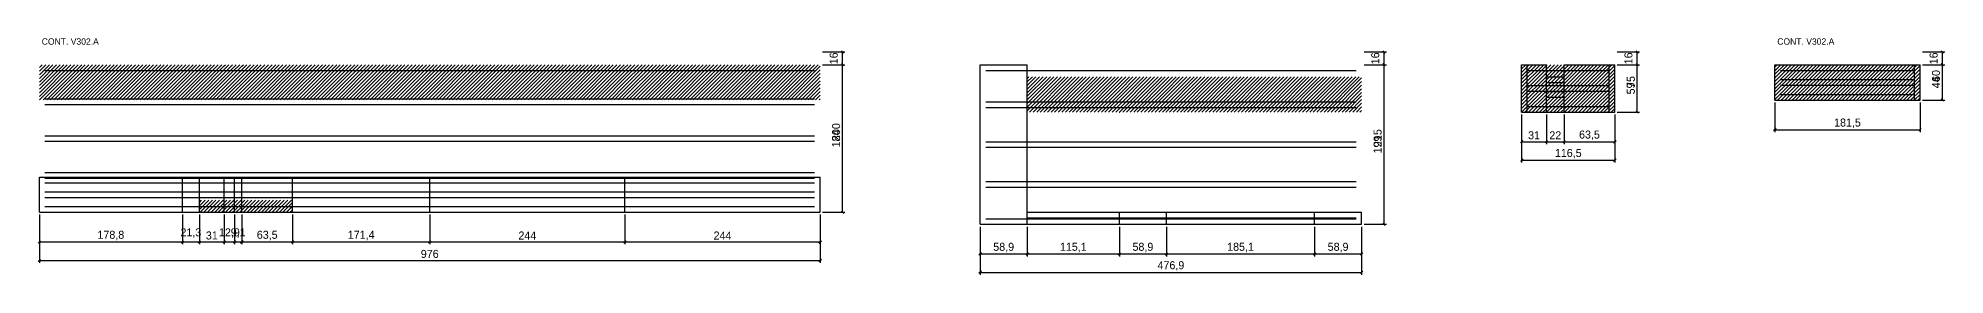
# Model space of a CAD drawing. Extents: x -9000 to 10970, y -412 to 1250.
# Drawn here: x 3684 to 6067, y -412 to -117 of the extents above; entities that cross this region are included whole.
import ezdxf

# ---------------------------------------------------------------- set-up
doc = ezdxf.new("R2010")
doc.units = 0
for name, color, linetype in [('COTA', 241, 'Continuous'), ('NOMENCLATURA', 7, 'Continuous'), ('Painéis', 200, 'Continuous'), ('Reaproveitamento', 251, 'Continuous'), ('SARR_2.2x7', 40, 'Continuous')]:
    doc.layers.add(name, color=color, linetype=linetype)
doc.dimstyles.new('PAINEL', dxfattribs={"dimtxt": 10, "dimasz": 3, "dimexe": 3, "dimexo": 3, "dimgap": 3, "dimtad": 1, "dimblk": 'OBLIQUE', "dimblk1": 'OBLIQUE', "dimcen": 2.5, "dimclrd": 4, "dimclre": 4, "dimclrt": 240, "dimazin": 3, "dimtfac": 1, "dimtmove": 0, "dimatfit": 3})

# ---------------------------------------------------------------- blocks, each defined once
blk = doc.blocks.new('_OBLIQUE')
at = {"color": 0, "linetype": 'BYBLOCK'}
blk.add_line((-0.5, -0.5), (0.5, 0.5), dxfattribs=at)

msp = doc.modelspace()

# ---------------------------------------------------------------- hatches: boundary and pattern name
at = {"layer": 'Reaproveitamento'}
h = msp.add_hatch(dxfattribs=at)
h.set_pattern_fill('ANSI31')
h.paths.add_polyline_path([(3685.5, -193.7), (3864.3, -193.7), (3864.3, -150), (3685.5, -150)])
h = msp.add_hatch(dxfattribs=at)
h.set_pattern_fill('ANSI31')
h.paths.add_polyline_path([(3864.3, -193.7), (3885.6, -193.7), (3885.6, -150), (3864.3, -150)])
h = msp.add_hatch(dxfattribs=at)
h.set_pattern_fill('ANSI31')
h.paths.add_polyline_path([(3885.6, -193.7), (3916.6, -193.7), (3916.6, -150), (3885.6, -150)])
h = msp.add_hatch(dxfattribs=at)
h.set_pattern_fill('ANSI31')
h.paths.add_polyline_path([(3916.6, -193.7), (3929.5, -193.7), (3929.5, -150), (3916.6, -150)])
h = msp.add_hatch(dxfattribs=at)
h.set_pattern_fill('ANSI31')
h.paths.add_polyline_path([(3929.5, -193.7), (3938.6, -193.7), (3938.6, -150), (3929.5, -150)])
h = msp.add_hatch(dxfattribs=at)
h.set_pattern_fill('ANSI31')
h.paths.add_polyline_path([(3938.6, -193.7), (4002.1, -193.7), (4002.1, -150), (3938.6, -150)])
h = msp.add_hatch(dxfattribs=at)
h.set_pattern_fill('ANSI31')
h.paths.add_polyline_path([(4002.1, -193.7), (4173.5, -193.7), (4173.5, -150), (4002.1, -150)])
h = msp.add_hatch(dxfattribs=at)
h.set_pattern_fill('ANSI31')
h.paths.add_polyline_path([(4173.5, -193.7), (4417.5, -193.7), (4417.5, -150), (4173.5, -150)])
h = msp.add_hatch(dxfattribs=at)
h.set_pattern_fill('ANSI31')
h.paths.add_polyline_path([(4417.5, -193.7), (4661.5, -193.7), (4661.5, -150), (4417.5, -150)])
h = msp.add_hatch(dxfattribs=at)
h.set_pattern_fill('ANSI31')
h.paths.add_polyline_path([(4920.4, -209), (5035.5, -209), (5035.5, -165), (4920.4, -165)])
h = msp.add_hatch(dxfattribs=at)
h.set_pattern_fill('ANSI31')
h.paths.add_polyline_path([(5035.5, -209), (5094.4, -209), (5094.4, -165), (5035.5, -165)])
h = msp.add_hatch(dxfattribs=at)
h.set_pattern_fill('ANSI31')
h.paths.add_polyline_path([(5094.4, -209), (5279.5, -209), (5279.5, -165), (5094.4, -165)])
h = msp.add_hatch(dxfattribs=at)
h.set_pattern_fill('ANSI31')
h.paths.add_polyline_path([(5279.5, -209), (5338.4, -209), (5338.4, -165), (5279.5, -165)])
h = msp.add_hatch(dxfattribs=at)
h.set_pattern_fill('ANSI31')
h.paths.add_polyline_path([(5538.4, -208.9), (5569.4, -208.9), (5569.4, -150), (5538.4, -150)])
h = msp.add_hatch(dxfattribs=at)
h.set_pattern_fill('ANSI31')
h.paths.add_polyline_path([(5569.4, -208.9), (5591.4, -208.9), (5591.4, -150), (5569.4, -150)])
h = msp.add_hatch(dxfattribs=at)
h.set_pattern_fill('ANSI31')
h.paths.add_polyline_path([(5591.4, -208.9), (5654.9, -208.9), (5654.9, -150), (5591.4, -150)])
h = msp.add_hatch(dxfattribs=at)
h.set_pattern_fill('ANSI31')
h.paths.add_polyline_path([(5854.9, -193.9), (6036.4, -193.9), (6036.4, -150), (5854.9, -150)])
h = msp.add_hatch(dxfattribs=at)
h.set_pattern_fill('ANSI31')
h.paths.add_polyline_path([(3885.6, -334), (3916.6, -334), (3916.6, -318.9), (3885.6, -318.9)])
h = msp.add_hatch(dxfattribs=at)
h.set_pattern_fill('ANSI31')
h.paths.add_polyline_path([(3916.6, -334), (3929.5, -334), (3929.5, -318.9), (3916.6, -318.9)])
h = msp.add_hatch(dxfattribs=at)
h.set_pattern_fill('ANSI31')
h.paths.add_polyline_path([(3929.5, -334), (3938.6, -334), (3938.6, -318.9), (3929.5, -318.9)])
h = msp.add_hatch(dxfattribs=at)
h.set_pattern_fill('ANSI31')
h.paths.add_polyline_path([(3938.6, -334), (4002.1, -334), (4002.1, -318.9), (3938.6, -318.9)])

# ---------------------------------------------------------------- linework, layer by layer
at = {"layer": 'Painéis'}
for p, q in [((4861.5, -150), (4920.4, -150)), ((4861.5, -349), (4861.5, -150)), ((4920.4, -349), (4920.4, -150)), ((5538.4, -150), (5569.4, -150)), ((5538.4, -209), (5538.4, -150)), ((5569.4, -209), (5569.4, -150)), ((5569.4, -165.1), (5591.4, -165.1)), ((5591.4, -209), (5591.4, -150)), ((5591.4, -150), (5654.9, -150)), ((5654.9, -209), (5654.9, -150)), ((5854.9, -150), (6036.4, -150)), ((5854.9, -194), (5854.9, -150)), ((6036.4, -194), (6036.4, -150)), ((5538.4, -209), (5569.4, -209)), ((5569.4, -209), (5591.4, -209)), ((5591.4, -209), (5654.9, -209)), ((5854.9, -194), (6036.4, -194)), ((3685.5, -290.3), (3864.3, -290.3)), ((3685.5, -334), (3685.5, -290.3)), ((3864.3, -334), (3864.3, -290.3)), ((3864.3, -290.3), (3885.6, -290.3)), ((3885.6, -334), (3885.6, -290.3)), ((3885.6, -290.3), (3916.6, -290.3)), ((3916.6, -334), (3916.6, -290.3)), ((3916.6, -290.3), (3929.5, -290.3)), ((3929.5, -334), (3929.5, -290.3)), ((3929.5, -290.3), (3938.6, -290.3)), ((3938.6, -334), (3938.6, -290.3)), ((3938.6, -290.3), (4002.1, -290.3)), ((4002.1, -334), (4002.1, -290.3)), ((4002.1, -290.3), (4173.5, -290.3)), ((4173.5, -334), (4173.5, -290.3)), ((4173.5, -290.3), (4417.5, -290.3)), ((4417.5, -334), (4417.5, -290.3)), ((4417.5, -290.3), (4661.5, -290.3)), ((4661.5, -334), (4661.5, -290.3)), ((3685.5, -334), (3864.3, -334)), ((3864.3, -334), (3885.6, -334)), ((3885.6, -334), (3916.6, -334)), ((3916.6, -334), (3929.5, -334)), ((3929.5, -334), (3938.6, -334)), ((3938.6, -334), (4002.1, -334)), ((4002.1, -334), (4173.5, -334)), ((4173.5, -334), (4417.5, -334)), ((4417.5, -334), (4661.5, -334)), ((4861.5, -349), (4920.4, -349)), ((4920.4, -334), (5035.5, -334)), ((4920.4, -349), (5035.5, -349)), ((5035.5, -349), (5035.5, -334)), ((5035.5, -334), (5094.4, -334)), ((5035.5, -349), (5094.4, -349)), ((5094.4, -349), (5094.4, -334)), ((5094.4, -334), (5279.5, -334)), ((5094.4, -349), (5279.5, -349)), ((5279.5, -349), (5279.5, -334)), ((5279.5, -334), (5338.4, -334)), ((5279.5, -349), (5338.4, -349)), ((5338.4, -349), (5338.4, -334))]:
    msp.add_line(p, q, dxfattribs=at)
at = {"layer": 'SARR_2.2x7'}
for p, q in [((5545.4, -209), (5545.4, -150)), ((5647.9, -209), (5647.9, -150)), ((6029.4, -194), (6029.4, -150))]:
    msp.add_line(p, q, dxfattribs=at)
for points in [[(3692.5, -157), (3864.3, -157)], [(3864.3, -157), (3885.6, -157)], [(3885.6, -157), (3916.6, -157)], [(3916.6, -157), (3929.5, -157)], [(3929.5, -157), (3938.6, -157)], [(3938.6, -157), (4002.1, -157)], [(4002.1, -157), (4173.5, -157)], [(4173.5, -157), (4417.5, -157)], [(4417.5, -157), (4654.5, -157)], [(4868.5, -157), (4920.4, -157)], [(4868.5, -157), (4920.4, -157)], [(4920.4, -157), (5035.5, -157)], [(5035.5, -157), (5094.4, -157)], [(5094.4, -157), (5279.5, -157)], [(5279.5, -157), (5331.4, -157)], [(5545.4, -157), (5569.4, -157)], [(5545.4, -157), (5569.4, -157)], [(5569.4, -157), (5591.4, -157)], [(5591.4, -157), (5647.9, -157)], [(5591.4, -157), (5647.9, -157)], [(5861.9, -157), (6029.4, -157)], [(5861.9, -157), (6029.4, -157)], [(5545.4, -176), (5569.4, -176)], [(5545.4, -176), (5569.4, -176)], [(5545.4, -183), (5569.4, -183)], [(5545.4, -183), (5569.4, -183)], [(5569.4, -172.1), (5591.4, -172.1)], [(5569.4, -176), (5591.4, -176)], [(5569.4, -183), (5591.4, -183)], [(5569.4, -183.55), (5591.4, -183.55)], [(5569.4, -190.55), (5591.4, -190.55)], [(5591.4, -176), (5647.9, -176)], [(5591.4, -176), (5647.9, -176)], [(5591.4, -183), (5647.9, -183)], [(5591.4, -183), (5647.9, -183)], [(5861.9, -168.5), (6029.4, -168.5)], [(5861.9, -168.5), (6029.4, -168.5)], [(5861.9, -175.5), (6029.4, -175.5)], [(5861.9, -175.5), (6029.4, -175.5)], [(5861.9, -187), (6029.4, -187)], [(5861.9, -187), (6029.4, -187)], [(3692.5, -192.5), (3864.3, -192.5)], [(3692.5, -199.5), (3864.3, -199.5)], [(3864.3, -192.5), (3885.6, -192.5)], [(3864.3, -199.5), (3885.6, -199.5)], [(3885.6, -192.5), (3916.6, -192.5)], [(3885.6, -199.5), (3916.6, -199.5)], [(3916.6, -192.5), (3929.5, -192.5)], [(3916.6, -199.5), (3929.5, -199.5)], [(3929.5, -192.5), (3938.6, -192.5)], [(3929.5, -199.5), (3938.6, -199.5)], [(3938.6, -192.5), (4002.1, -192.5)], [(3938.6, -199.5), (4002.1, -199.5)], [(4002.1, -192.5), (4173.5, -192.5)], [(4002.1, -199.5), (4173.5, -199.5)], [(4173.5, -192.5), (4417.5, -192.5)], [(4173.5, -199.5), (4417.5, -199.5)], [(4417.5, -192.5), (4654.5, -192.5)], [(4417.5, -199.5), (4654.5, -199.5)], [(4868.5, -196.25), (4920.4, -196.25)], [(4868.5, -196.25), (4920.4, -196.25)], [(4868.5, -203.25), (4920.4, -203.25)], [(4868.5, -203.25), (4920.4, -203.25)], [(4920.4, -196.25), (5035.5, -196.25)], [(4920.4, -203.25), (5035.5, -203.25)], [(5035.5, -196.25), (5094.4, -196.25)], [(5035.5, -203.25), (5094.4, -203.25)], [(5094.4, -196.25), (5279.5, -196.25)], [(5094.4, -203.25), (5279.5, -203.25)], [(5279.5, -196.25), (5331.4, -196.25)], [(5279.5, -203.25), (5331.4, -203.25)], [(5545.4, -202), (5569.4, -202)], [(5545.4, -202), (5569.4, -202)], [(5569.4, -202), (5591.4, -202)], [(5569.4, -202), (5591.4, -202)], [(5591.4, -202), (5647.9, -202)], [(5591.4, -202), (5647.9, -202)], [(3692.5, -238.5), (3864.3, -238.5)], [(3692.5, -245.5), (3864.3, -245.5)], [(3864.3, -238.5), (3885.6, -238.5)], [(3864.3, -245.5), (3885.6, -245.5)], [(3885.6, -238.5), (3916.6, -238.5)], [(3885.6, -245.5), (3916.6, -245.5)], [(3916.6, -238.5), (3929.5, -238.5)], [(3916.6, -245.5), (3929.5, -245.5)], [(3929.5, -238.5), (3938.6, -238.5)], [(3929.5, -245.5), (3938.6, -245.5)], [(3938.6, -238.5), (4002.1, -238.5)], [(3938.6, -245.5), (4002.1, -245.5)], [(4002.1, -238.5), (4173.5, -238.5)], [(4002.1, -245.5), (4173.5, -245.5)], [(4173.5, -238.5), (4417.5, -238.5)], [(4173.5, -245.5), (4417.5, -245.5)], [(4417.5, -238.5), (4654.5, -238.5)], [(4417.5, -245.5), (4654.5, -245.5)], [(4868.5, -246), (4920.4, -246)], [(4868.5, -246), (4920.4, -246)], [(4868.5, -253), (4920.4, -253)], [(4868.5, -253), (4920.4, -253)], [(4920.4, -246), (5035.5, -246)], [(4920.4, -253), (5035.5, -253)], [(5035.5, -246), (5094.4, -246)], [(5035.5, -253), (5094.4, -253)], [(5094.4, -246), (5279.5, -246)], [(5094.4, -253), (5279.5, -253)], [(5279.5, -246), (5331.4, -246)], [(5279.5, -253), (5331.4, -253)], [(3692.5, -284.5), (3864.3, -284.5)], [(3864.3, -284.5), (3885.6, -284.5)], [(3885.6, -284.5), (3916.6, -284.5)], [(3916.6, -284.5), (3929.5, -284.5)], [(3929.5, -284.5), (3938.6, -284.5)], [(3938.6, -284.5), (4002.1, -284.5)], [(4002.1, -284.5), (4173.5, -284.5)], [(4173.5, -284.5), (4417.5, -284.5)], [(4417.5, -284.5), (4654.5, -284.5)], [(3692.5, -291.5), (3864.3, -291.5)], [(3692.5, -297.3), (3864.3, -297.3)], [(3692.5, -308.65), (3864.3, -308.65)], [(3864.3, -291.5), (3885.6, -291.5)], [(3864.3, -297.3), (3885.6, -297.3)], [(3864.3, -308.65), (3885.6, -308.65)], [(3885.6, -291.5), (3916.6, -291.5)], [(3885.6, -297.3), (3916.6, -297.3)], [(3885.6, -308.65), (3916.6, -308.65)], [(3916.6, -291.5), (3929.5, -291.5)], [(3916.6, -297.3), (3929.5, -297.3)], [(3916.6, -308.65), (3929.5, -308.65)], [(3929.5, -291.5), (3938.6, -291.5)], [(3929.5, -297.3), (3938.6, -297.3)], [(3929.5, -308.65), (3938.6, -308.65)], [(3938.6, -291.5), (4002.1, -291.5)], [(3938.6, -297.3), (4002.1, -297.3)], [(3938.6, -308.65), (4002.1, -308.65)], [(4002.1, -291.5), (4173.5, -291.5)], [(4002.1, -297.3), (4173.5, -297.3)], [(4002.1, -308.65), (4173.5, -308.65)], [(4173.5, -291.5), (4417.5, -291.5)], [(4173.5, -297.3), (4417.5, -297.3)], [(4173.5, -308.65), (4417.5, -308.65)], [(4417.5, -291.5), (4654.5, -291.5)], [(4417.5, -297.3), (4654.5, -297.3)], [(4417.5, -308.65), (4654.5, -308.65)], [(4868.5, -295.75), (4920.4, -295.75)], [(4868.5, -295.75), (4920.4, -295.75)], [(4868.5, -302.75), (4920.4, -302.75)], [(4868.5, -302.75), (4920.4, -302.75)], [(4920.4, -295.75), (5035.5, -295.75)], [(4920.4, -302.75), (5035.5, -302.75)], [(5035.5, -295.75), (5094.4, -295.75)], [(5035.5, -302.75), (5094.4, -302.75)], [(5094.4, -295.75), (5279.5, -295.75)], [(5094.4, -302.75), (5279.5, -302.75)], [(5279.5, -295.75), (5331.4, -295.75)], [(5279.5, -302.75), (5331.4, -302.75)], [(3692.5, -315.65), (3864.3, -315.65)], [(3692.5, -327), (3864.3, -327)], [(3692.5, -327), (3864.3, -327)], [(3864.3, -315.65), (3885.6, -315.65)], [(3864.3, -327), (3885.6, -327)], [(3864.3, -327), (3885.6, -327)], [(3885.6, -315.65), (3916.6, -315.65)], [(3885.6, -327), (3916.6, -327)], [(3885.6, -327), (3916.6, -327)], [(3916.6, -315.65), (3929.5, -315.65)], [(3916.6, -327), (3929.5, -327)], [(3916.6, -327), (3929.5, -327)], [(3929.5, -315.65), (3938.6, -315.65)], [(3929.5, -327), (3938.6, -327)], [(3929.5, -327), (3938.6, -327)], [(3938.6, -315.65), (4002.1, -315.65)], [(3938.6, -327), (4002.1, -327)], [(3938.6, -327), (4002.1, -327)], [(4002.1, -315.65), (4173.5, -315.65)], [(4002.1, -327), (4173.5, -327)], [(4002.1, -327), (4173.5, -327)], [(4173.5, -315.65), (4417.5, -315.65)], [(4173.5, -327), (4417.5, -327)], [(4173.5, -327), (4417.5, -327)], [(4417.5, -315.65), (4654.5, -315.65)], [(4417.5, -327), (4654.5, -327)], [(4417.5, -327), (4654.5, -327)], [(4868.5, -342), (4920.4, -342)], [(4868.5, -342), (4920.4, -342)], [(4920.4, -341), (5035.5, -341)], [(4920.4, -342), (5035.5, -342)], [(4920.4, -342), (5035.5, -342)], [(5035.5, -341), (5094.4, -341)], [(5035.5, -342), (5094.4, -342)], [(5035.5, -342), (5094.4, -342)], [(5094.4, -341), (5279.5, -341)], [(5094.4, -342), (5279.5, -342)], [(5094.4, -342), (5279.5, -342)], [(5279.5, -341), (5331.4, -341)], [(5279.5, -342), (5331.4, -342)], [(5279.5, -342), (5331.4, -342)]]:
    msp.add_lwpolyline(points, dxfattribs=at)

# ---------------------------------------------------------------- texts
at = {"layer": 'NOMENCLATURA'}
for p in [(3688.5, -125), (5857.9, -125)]:
    msp.add_text('CONT. V302.A', height=8, dxfattribs=at).set_placement(p)

# ---------------------------------------------------------------- dimensions: what is measured, and where the dimension line sits
at = {"layer": 'COTA'}
for base, p1, p2 in [((4689.5, -334), (4661.5, -334), (4661.5, -134)), ((4689.5, -150), (4661.5, -150), (4661.5, -134)), ((5366.4, -349), (5338.4, -349), (5338.4, -134)), ((5366.4, -150), (5338.4, -150), (5338.4, -134)), ((5682.9, -209), (5654.9, -209), (5654.9, -134)), ((5682.9, -150), (5654.9, -150), (5654.9, -134)), ((6064.4, -194), (6036.4, -194), (6036.4, -134)), ((6064.4, -150), (6036.4, -150), (6036.4, -134)), ((4689.5, -334), (4661.5, -334), (4661.5, -150)), ((5366.4, -349), (5338.4, -349), (5338.4, -150)), ((5682.9, -209), (5654.9, -209), (5654.9, -150)), ((6064.4, -194), (6036.4, -194), (6036.4, -150))]:
    msp.add_linear_dim(base=base, p1=p1, p2=p2, angle=90, dimstyle='PAINEL', dxfattribs=at).render()
for base, p1, p2 in [((5538.4, -246), (5538.4, -209), (5569.4, -209)), ((5538.4, -269), (5538.4, -209), (5654.9, -209)), ((5569.4, -246), (5569.4, -209), (5591.4, -209)), ((5591.4, -246), (5591.4, -209), (5654.9, -209)), ((5854.9, -231), (5854.9, -194), (6036.4, -194)), ((3685.5, -371), (3685.5, -334), (3864.3, -334)), ((3685.5, -394), (3685.5, -334), (4661.5, -334)), ((3864.3, -371), (3864.3, -334), (3885.6, -334)), ((3885.6, -371), (3885.6, -334), (3916.6, -334)), ((3916.6, -371), (3916.6, -334), (3929.5, -334)), ((3929.5, -371), (3929.5, -334), (3938.6, -334)), ((3938.6, -371), (3938.6, -334), (4002.1, -334)), ((4002.1, -371), (4002.1, -334), (4173.5, -334)), ((4173.5, -371), (4173.5, -334), (4417.5, -334)), ((4417.5, -371), (4417.5, -334), (4661.5, -334)), ((4861.5, -386), (4861.5, -349), (4920.4, -349)), ((4861.5, -409), (4861.5, -349), (5338.4, -349)), ((4920.4, -386), (4920.4, -349), (5035.5, -349)), ((5035.5, -386), (5035.5, -349), (5094.4, -349)), ((5094.4, -386), (5094.4, -349), (5279.5, -349)), ((5279.5, -386), (5279.5, -349), (5338.4, -349))]:
    msp.add_linear_dim(base=base, p1=p1, p2=p2, dimstyle='PAINEL', dxfattribs=at).render()

doc.saveas('drawing.dxf')
